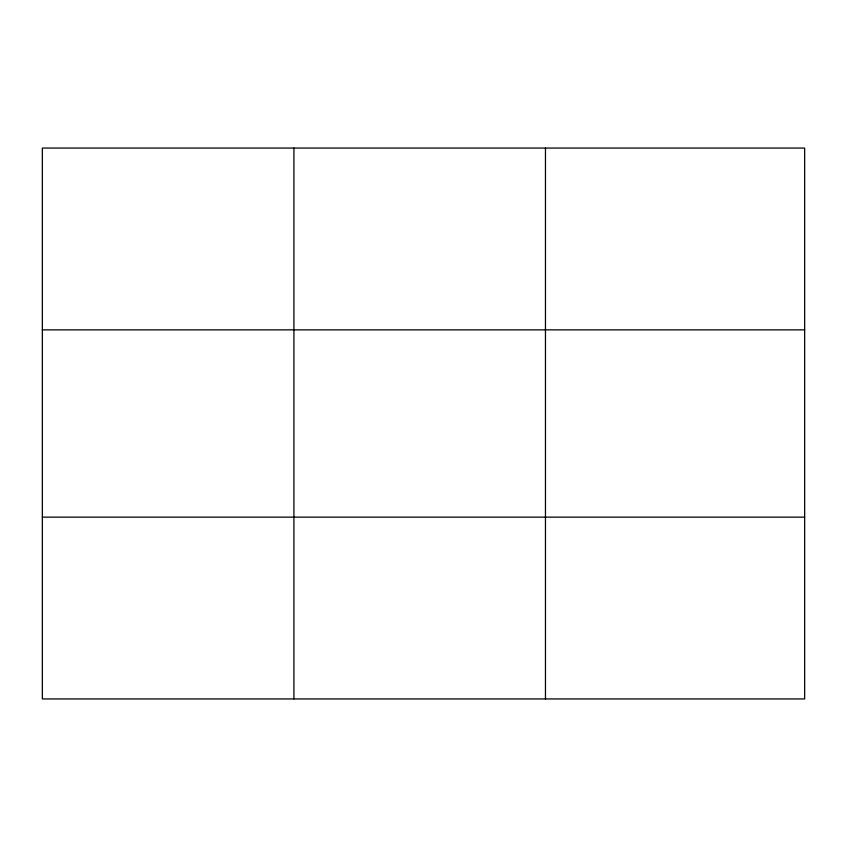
<?xml version="1.0" encoding="UTF-8"?>
<svg xmlns="http://www.w3.org/2000/svg" width="847" height="847" viewBox="0 0 847 847"><rect width="100%" height="100%" fill="white"/><g stroke="black" fill="none" stroke-linecap="round" stroke-linejoin="round"><path stroke-width="1.27" d="M293.909 698.934L293.909 148.066M545.468 698.934L545.468 148.066M804.65 517.146L804.65 698.934L42.35 698.934L42.35 148.066L804.65 148.066L804.65 517.146L42.35 517.146M42.35 329.854L804.65 329.854"/></g></svg>
